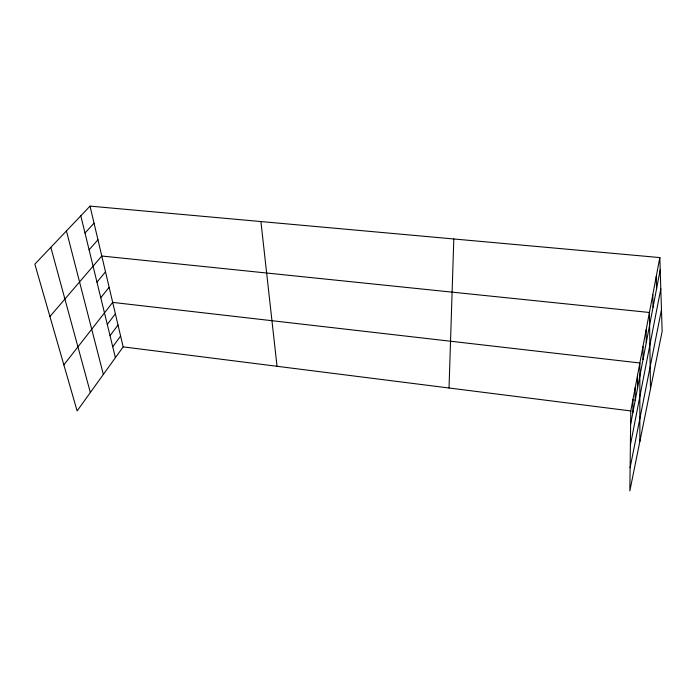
<?xml version="1.0" encoding="UTF-8"?>
<svg xmlns="http://www.w3.org/2000/svg" width="697" height="697" viewBox="0 0 697 697"><rect width="100%" height="100%" fill="white"/><g stroke="black" fill="none" stroke-linecap="round" stroke-linejoin="round"><path stroke-width="1.05" d="M639.855 441.462L639.863 362.989L112.687 302.393L63.854 364.871M637.476 388.482L637.52 375.343M635.15 400.67L635.228 387.454M632.867 412.607L632.981 399.32M659.824 257.576L630.785 410.942L629.844 490.88L662.15 331.345L659.824 257.576L90.035 206.12L34.85 264.154L77.123 410.925L123.16 346.871L90.035 206.12M449.034 388.002L453.808 238.966M630.628 424.299L660.207 269.756M630.384 445.104L660.808 288.854M630.114 467.713L661.47 309.756M112.74 346.784L120.607 336.05M110.03 335.693L118.02 325.029M107.277 324.401L115.38 313.816M100.769 297.697L109.141 287.303M96.97 282.128L105.5 271.847M49.931 316.534L101.779 256.017L649.43 312.483L650.484 388.961M89.094 249.805L97.963 239.794M84.999 233.033L94.043 223.171M123.16 346.871L630.785 410.942M50.829 247.348L90.357 392.516M66.433 230.942L103.348 374.428M80.808 215.826L115.388 357.674M260.913 221.55L277.031 366.3M656.26 276.404L656.565 288.767M652.793 294.7L653.037 307.229M646.154 329.777L646.267 342.602M642.965 346.609L643.017 359.556"/></g></svg>
